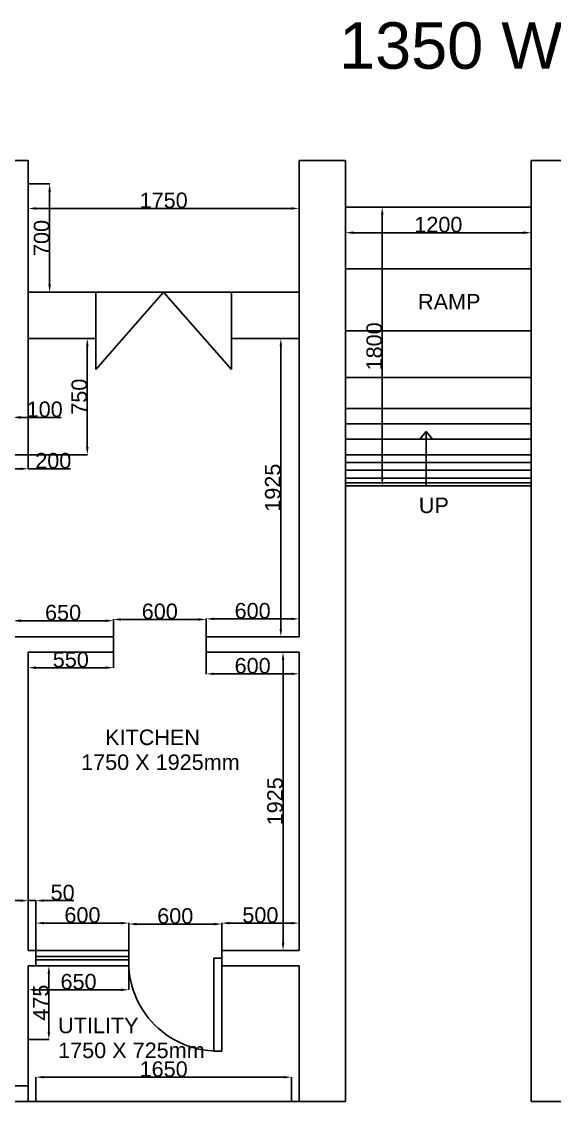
# Model space of a CAD drawing. Header units: millimetres. Extents: x 31576 to 52476, y 11068 to 27658.
# Drawn here: x 37333 to 40776, y 11908 to 18880 of the extents above; entities that cross this region are included whole.
import ezdxf

# ---------------------------------------------------------------- set-up
doc = ezdxf.new("R2010")
doc.units = ezdxf.units.MM
doc.layers.add('door', color=50, linetype='Continuous')
doc.layers.add('window', color=110, linetype='Continuous')
doc.styles.get("Standard").update_dxf_attribs({"font": 'arial.ttf'})
doc.dimstyles.new('ISO-25', dxfattribs={"dimtxt": 100, "dimasz": 50, "dimexe": 1.25, "dimexo": 0.625, "dimtad": 1, "dimdec": 1, "dimtxsty": 'Standard', "dimcen": 2.5, "dimadec": 0, "dimazin": 0, "dimtfac": 1, "dimtdec": 1, "dimtmove": 0, "dimatfit": 3, "dimfxl": 1, "dimarcsym": 0})

# ---------------------------------------------------------------- blocks, each defined once
blk = doc.blocks.new('*D38')
at = {"color": 0, "lineweight": -2, "transparency": 16777216}
for p, q in [((37125.9, 16324.5), (37075.9, 16324.5)), ((37175.9, 16183.5), (37175.9, 16325.8)), ((37175.9, 16324.5), (37275.9, 16324.5)), ((37275.9, 16183.5), (37275.9, 16325.8)), ((37325.9, 16324.5), (37588.3, 16324.5))]:
    blk.add_line(p, q, dxfattribs=at)
at = {"color": 0, "transparency": 16777216}
for points in [[(37125.9, 16332.8), (37125.9, 16316.2), (37175.9, 16324.5)], [(37325.9, 16332.8), (37325.9, 16316.2), (37275.9, 16324.5)]]:
    blk.add_solid(points, dxfattribs=at)
at = {"layer": 'Defpoints', "color": 0, "transparency": 16777216}
for p in [(37275.9, 16324.5), (37175.9, 16182.9), (37275.9, 16182.9)]:
    blk.add_point(p, dxfattribs=at)
at = {"color": 0, "transparency": 16777216, "insert": (37482.1, 16376.2), "char_height": 100, "attachment_point": 5}
blk.add_mtext('100', dxfattribs=at)
blk = doc.blocks.new('*D45')
at = {"color": 0, "lineweight": -2, "transparency": 16777216}
for p, q in [((37375.9, 12782.2), (37375.9, 12627.2)), ((38025.9, 12782.2), (38025.9, 12627.2)), ((37425.9, 12628.5), (37975.9, 12628.5))]:
    blk.add_line(p, q, dxfattribs=at)
at = {"color": 0, "transparency": 16777216}
for points in [[(37425.9, 12636.8), (37425.9, 12620.2), (37375.9, 12628.5)], [(37975.9, 12636.8), (37975.9, 12620.2), (38025.9, 12628.5)]]:
    blk.add_solid(points, dxfattribs=at)
at = {"layer": 'Defpoints', "color": 0, "transparency": 16777216}
for p in [(37375.9, 12782.9), (38025.9, 12782.9), (38025.9, 12628.5)]:
    blk.add_point(p, dxfattribs=at)
at = {"color": 0, "transparency": 16777216, "insert": (37700.9, 12680.2), "char_height": 100, "attachment_point": 5}
blk.add_mtext('650', dxfattribs=at)
blk = doc.blocks.new('*D46')
at = {"color": 0, "lineweight": -2, "transparency": 16777216}
for p, q in [((37425.9, 12883.5), (37425.9, 13060.4)), ((37475.9, 13059.1), (37975.9, 13059.1)), ((38025.9, 12883.5), (38025.9, 13060.4))]:
    blk.add_line(p, q, dxfattribs=at)
at = {"color": 0, "transparency": 16777216}
for points in [[(37475.9, 13067.4), (37475.9, 13050.8), (37425.9, 13059.1)], [(37975.9, 13067.4), (37975.9, 13050.8), (38025.9, 13059.1)]]:
    blk.add_solid(points, dxfattribs=at)
at = {"layer": 'Defpoints', "color": 0, "transparency": 16777216}
for p in [(38025.9, 13059.1), (37425.9, 12882.9), (38025.9, 12882.9)]:
    blk.add_point(p, dxfattribs=at)
at = {"color": 0, "transparency": 16777216, "insert": (37725.9, 13110.8), "char_height": 100, "attachment_point": 5}
blk.add_mtext('600', dxfattribs=at)
blk = doc.blocks.new('*D47')
at = {"color": 0, "lineweight": -2, "transparency": 16777216}
for p, q in [((38025.9, 12823.5), (38025.9, 13054.1)), ((38075.9, 13052.9), (38575.9, 13052.9)), ((38625.9, 12833.5), (38625.9, 13054.1))]:
    blk.add_line(p, q, dxfattribs=at)
at = {"color": 0, "transparency": 16777216}
for points in [[(38075.9, 13061.2), (38075.9, 13044.5), (38025.9, 13052.9)], [(38575.9, 13061.2), (38575.9, 13044.5), (38625.9, 13052.9)]]:
    blk.add_solid(points, dxfattribs=at)
at = {"layer": 'Defpoints', "color": 0, "transparency": 16777216}
for p in [(38625.9, 13052.9), (38625.9, 12832.9), (38025.9, 12822.9)]:
    blk.add_point(p, dxfattribs=at)
at = {"color": 0, "transparency": 16777216, "insert": (38325.9, 13104.6), "char_height": 100, "attachment_point": 5}
blk.add_mtext('600', dxfattribs=at)
blk = doc.blocks.new('*D48')
at = {"color": 0, "lineweight": -2, "transparency": 16777216}
for p, q in [((38625.9, 12883.5), (38625.9, 13060.4)), ((38675.9, 13059.1), (39075.9, 13059.1)), ((39125.9, 12883.5), (39125.9, 13060.4))]:
    blk.add_line(p, q, dxfattribs=at)
at = {"color": 0, "transparency": 16777216}
for points in [[(38675.9, 13067.4), (38675.9, 13050.8), (38625.9, 13059.1)], [(39075.9, 13067.4), (39075.9, 13050.8), (39125.9, 13059.1)]]:
    blk.add_solid(points, dxfattribs=at)
at = {"layer": 'Defpoints', "color": 0, "transparency": 16777216}
for p in [(39125.9, 13059.1), (38625.9, 12882.9), (39125.9, 12882.9)]:
    blk.add_point(p, dxfattribs=at)
at = {"color": 0, "transparency": 16777216, "insert": (38875.9, 13110.8), "char_height": 100, "attachment_point": 5}
blk.add_mtext('500', dxfattribs=at)
blk = doc.blocks.new('*D49')
at = {"color": 0, "lineweight": -2, "transparency": 16777216}
for p, q in [((37376.5, 12782.9), (37510.5, 12782.9)), ((37509.2, 12357.9), (37509.2, 12732.9)), ((37376.5, 12307.9), (37510.5, 12307.9))]:
    blk.add_line(p, q, dxfattribs=at)
at = {"color": 0, "transparency": 16777216}
for points in [[(37500.9, 12732.9), (37517.5, 12732.9), (37509.2, 12782.9)], [(37500.9, 12357.9), (37517.5, 12357.9), (37509.2, 12307.9)]]:
    blk.add_solid(points, dxfattribs=at)
at = {"layer": 'Defpoints', "color": 0, "transparency": 16777216}
for p in [(37375.9, 12782.9), (37509.2, 12782.9), (37375.9, 12307.9)]:
    blk.add_point(p, dxfattribs=at)
at = {"color": 0, "transparency": 16777216, "insert": (37457.7, 12545.4), "char_height": 100, "attachment_point": 5, "rotation": 90}
blk.add_mtext('475', dxfattribs=at)
blk = doc.blocks.new('*D50')
at = {"color": 0, "lineweight": -2, "transparency": 16777216}
for p, q in [((37175.9, 16082.2), (37175.9, 15991.4)), ((37375.9, 16082.2), (37375.9, 15991.4)), ((37225.9, 15992.7), (37325.9, 15992.7)), ((37375.9, 15992.7), (37649.4, 15992.7))]:
    blk.add_line(p, q, dxfattribs=at)
at = {"color": 0, "transparency": 16777216}
for points in [[(37225.9, 16001), (37225.9, 15984.3), (37175.9, 15992.7)], [(37325.9, 16001), (37325.9, 15984.3), (37375.9, 15992.7)]]:
    blk.add_solid(points, dxfattribs=at)
at = {"layer": 'Defpoints', "color": 0, "transparency": 16777216}
for p in [(37175.9, 16082.9), (37375.9, 16082.9), (37375.9, 15992.7)]:
    blk.add_point(p, dxfattribs=at)
at = {"color": 0, "transparency": 16777216, "insert": (37537.7, 16044.4), "char_height": 100, "attachment_point": 5}
blk.add_mtext('200', dxfattribs=at)
blk = doc.blocks.new('*D51')
at = {"color": 0, "lineweight": -2, "transparency": 16777216}
for p, q in [((37275.9, 14908.5), (37275.9, 15012.8)), ((37325.9, 15011.6), (37875.9, 15011.6)), ((37925.9, 14908.5), (37925.9, 15012.8))]:
    blk.add_line(p, q, dxfattribs=at)
at = {"color": 0, "transparency": 16777216}
for points in [[(37325.9, 15019.9), (37325.9, 15003.2), (37275.9, 15011.6)], [(37875.9, 15019.9), (37875.9, 15003.2), (37925.9, 15011.6)]]:
    blk.add_solid(points, dxfattribs=at)
at = {"layer": 'Defpoints', "color": 0, "transparency": 16777216}
for p in [(37925.9, 15011.6), (37275.9, 14907.9), (37925.9, 14907.9)]:
    blk.add_point(p, dxfattribs=at)
at = {"color": 0, "transparency": 16777216, "insert": (37600.9, 15063.3), "char_height": 100, "attachment_point": 5}
blk.add_mtext('650', dxfattribs=at)
blk = doc.blocks.new('*D52')
at = {"color": 0, "lineweight": -2, "transparency": 16777216}
for p, q in [((37925.9, 14908.5), (37925.9, 15020.9)), ((37975.9, 15019.6), (38475.9, 15019.6)), ((38525.9, 14908.5), (38525.9, 15020.9))]:
    blk.add_line(p, q, dxfattribs=at)
at = {"color": 0, "transparency": 16777216}
for points in [[(37975.9, 15028), (37975.9, 15011.3), (37925.9, 15019.6)], [(38475.9, 15028), (38475.9, 15011.3), (38525.9, 15019.6)]]:
    blk.add_solid(points, dxfattribs=at)
at = {"layer": 'Defpoints', "color": 0, "transparency": 16777216}
for p in [(38525.9, 15019.6), (37925.9, 14907.9), (38525.9, 14907.9)]:
    blk.add_point(p, dxfattribs=at)
at = {"color": 0, "transparency": 16777216, "insert": (38225.9, 15071.3), "char_height": 100, "attachment_point": 5}
blk.add_mtext('600', dxfattribs=at)
blk = doc.blocks.new('*D53')
at = {"color": 0, "lineweight": -2, "transparency": 16777216}
for p, q in [((38525.9, 14908.5), (38525.9, 15024.9)), ((38575.9, 15023.7), (39075.9, 15023.7)), ((39125.9, 14908.5), (39125.9, 15024.9))]:
    blk.add_line(p, q, dxfattribs=at)
at = {"color": 0, "transparency": 16777216}
for points in [[(38575.9, 15032), (38575.9, 15015.3), (38525.9, 15023.7)], [(39075.9, 15032), (39075.9, 15015.3), (39125.9, 15023.7)]]:
    blk.add_solid(points, dxfattribs=at)
at = {"layer": 'Defpoints', "color": 0, "transparency": 16777216}
for p in [(39125.9, 15023.7), (38525.9, 14907.9), (39125.9, 14907.9)]:
    blk.add_point(p, dxfattribs=at)
at = {"color": 0, "transparency": 16777216, "insert": (38825.9, 15075.4), "char_height": 100, "attachment_point": 5}
blk.add_mtext('600', dxfattribs=at)
blk = doc.blocks.new('*D54')
at = {"color": 0, "lineweight": -2, "transparency": 16777216}
for p, q in [((37375.9, 14807.2), (37375.9, 14707.1)), ((37925.9, 14807.2), (37925.9, 14707.1)), ((37425.9, 14708.3), (37875.9, 14708.3))]:
    blk.add_line(p, q, dxfattribs=at)
at = {"color": 0, "transparency": 16777216}
for points in [[(37425.9, 14716.7), (37425.9, 14700), (37375.9, 14708.3)], [(37875.9, 14716.7), (37875.9, 14700), (37925.9, 14708.3)]]:
    blk.add_solid(points, dxfattribs=at)
at = {"layer": 'Defpoints', "color": 0, "transparency": 16777216}
for p in [(37375.9, 14807.9), (37925.9, 14807.9), (37925.9, 14708.3)]:
    blk.add_point(p, dxfattribs=at)
at = {"color": 0, "transparency": 16777216, "insert": (37650.9, 14760), "char_height": 100, "attachment_point": 5}
blk.add_mtext('550', dxfattribs=at)
blk = doc.blocks.new('*D55')
at = {"color": 0, "lineweight": -2, "transparency": 16777216}
for p, q in [((38525.9, 14807.2), (38525.9, 14667.5)), ((39125.9, 14807.2), (39125.9, 14667.5)), ((38575.9, 14668.7), (39075.9, 14668.7))]:
    blk.add_line(p, q, dxfattribs=at)
at = {"color": 0, "transparency": 16777216}
for points in [[(38575.9, 14677), (38575.9, 14660.4), (38525.9, 14668.7)], [(39075.9, 14677), (39075.9, 14660.4), (39125.9, 14668.7)]]:
    blk.add_solid(points, dxfattribs=at)
at = {"layer": 'Defpoints', "color": 0, "transparency": 16777216}
for p in [(38525.9, 14807.9), (39125.9, 14807.9), (39125.9, 14668.7)]:
    blk.add_point(p, dxfattribs=at)
at = {"color": 0, "transparency": 16777216, "insert": (38825.9, 14720.4), "char_height": 100, "attachment_point": 5}
blk.add_mtext('600', dxfattribs=at)
blk = doc.blocks.new('*D56')
at = {"color": 0, "lineweight": -2, "transparency": 16777216}
for p, q in [((37325.9, 13204.2), (37275.9, 13204.2)), ((37375.9, 12883.5), (37375.9, 13205.4)), ((37375.9, 13204.2), (37425.9, 13204.2)), ((37425.9, 12883.5), (37425.9, 13205.4)), ((37475.9, 13204.2), (37670, 13204.2))]:
    blk.add_line(p, q, dxfattribs=at)
at = {"color": 0, "transparency": 16777216}
for points in [[(37325.9, 13212.5), (37325.9, 13195.9), (37375.9, 13204.2)], [(37475.9, 13212.5), (37475.9, 13195.9), (37425.9, 13204.2)]]:
    blk.add_solid(points, dxfattribs=at)
at = {"layer": 'Defpoints', "color": 0, "transparency": 16777216}
for p in [(37425.9, 13204.2), (37375.9, 12882.9), (37425.9, 12882.9)]:
    blk.add_point(p, dxfattribs=at)
at = {"color": 0, "transparency": 16777216, "insert": (37598, 13255.9), "char_height": 100, "attachment_point": 5}
blk.add_mtext('50', dxfattribs=at)
blk = doc.blocks.new('*D57')
at = {"color": 0, "lineweight": -2, "transparency": 16777216}
for p, q in [((39125.3, 14807.9), (39021.1, 14807.9)), ((39022.3, 14757.9), (39022.3, 12932.9)), ((39125.3, 12882.9), (39021.1, 12882.9))]:
    blk.add_line(p, q, dxfattribs=at)
at = {"color": 0, "transparency": 16777216}
for points in [[(39014, 14757.9), (39030.7, 14757.9), (39022.3, 14807.9)], [(39014, 12932.9), (39030.7, 12932.9), (39022.3, 12882.9)]]:
    blk.add_solid(points, dxfattribs=at)
at = {"layer": 'Defpoints', "color": 0, "transparency": 16777216}
for p in [(39125.9, 14807.9), (39022.3, 12882.9), (39125.9, 12882.9)]:
    blk.add_point(p, dxfattribs=at)
at = {"color": 0, "transparency": 16777216, "insert": (38970.6, 13845.4), "char_height": 100, "attachment_point": 5, "rotation": 90}
blk.add_mtext('1925', dxfattribs=at)
blk = doc.blocks.new('*D58')
at = {"color": 0, "lineweight": -2, "transparency": 16777216}
for p, q in [((37425.9, 11908.5), (37425.9, 12065.4)), ((37475.9, 12064.2), (39025.9, 12064.2)), ((39075.9, 11908.5), (39075.9, 12065.4))]:
    blk.add_line(p, q, dxfattribs=at)
at = {"color": 0, "transparency": 16777216}
for points in [[(37475.9, 12072.5), (37475.9, 12055.8), (37425.9, 12064.2)], [(39025.9, 12072.5), (39025.9, 12055.8), (39075.9, 12064.2)]]:
    blk.add_solid(points, dxfattribs=at)
at = {"layer": 'Defpoints', "color": 0, "transparency": 16777216}
for p in [(39075.9, 12064.2), (37425.9, 11907.9), (39075.9, 11907.9)]:
    blk.add_point(p, dxfattribs=at)
at = {"color": 0, "transparency": 16777216, "insert": (38250.9, 12115.8), "char_height": 100, "attachment_point": 5}
blk.add_mtext('1650', dxfattribs=at)
blk = doc.blocks.new('*D59')
at = {"color": 0, "lineweight": -2, "transparency": 16777216}
for p, q in [((37376.5, 16832.9), (37758.9, 16832.9)), ((37757.7, 16782.9), (37757.7, 16132.9)), ((37376.5, 16082.9), (37758.9, 16082.9))]:
    blk.add_line(p, q, dxfattribs=at)
at = {"color": 0, "transparency": 16777216}
for points in [[(37749.3, 16782.9), (37766, 16782.9), (37757.7, 16832.9)], [(37749.3, 16132.9), (37766, 16132.9), (37757.7, 16082.9)]]:
    blk.add_solid(points, dxfattribs=at)
at = {"layer": 'Defpoints', "color": 0, "transparency": 16777216}
for p in [(37375.9, 16832.9), (37375.9, 16082.9), (37757.7, 16082.9)]:
    blk.add_point(p, dxfattribs=at)
at = {"color": 0, "transparency": 16777216, "insert": (37706, 16457.9), "char_height": 100, "attachment_point": 5, "rotation": 90}
blk.add_mtext('750', dxfattribs=at)
blk = doc.blocks.new('*D60')
at = {"color": 0, "lineweight": -2, "transparency": 16777216}
for p, q in [((37376.5, 17832.9), (37515.4, 17832.9)), ((37514.1, 17182.9), (37514.1, 17782.9)), ((37376.5, 17132.9), (37515.4, 17132.9))]:
    blk.add_line(p, q, dxfattribs=at)
at = {"color": 0, "transparency": 16777216}
for points in [[(37505.8, 17782.9), (37522.4, 17782.9), (37514.1, 17832.9)], [(37505.8, 17182.9), (37522.4, 17182.9), (37514.1, 17132.9)]]:
    blk.add_solid(points, dxfattribs=at)
at = {"layer": 'Defpoints', "color": 0, "transparency": 16777216}
for p in [(37375.9, 17832.9), (37514.1, 17832.9), (37375.9, 17132.9)]:
    blk.add_point(p, dxfattribs=at)
at = {"color": 0, "transparency": 16777216, "insert": (37462.4, 17482.9), "char_height": 100, "attachment_point": 5, "rotation": 90}
blk.add_mtext('700', dxfattribs=at)
blk = doc.blocks.new('*D61')
at = {"color": 0, "lineweight": -2, "transparency": 16777216}
for p, q in [((39125.3, 16832.9), (39006.8, 16832.9)), ((39008, 16782.9), (39008, 14957.9)), ((39125.3, 14907.9), (39006.8, 14907.9))]:
    blk.add_line(p, q, dxfattribs=at)
at = {"color": 0, "transparency": 16777216}
for points in [[(38999.7, 16782.9), (39016.3, 16782.9), (39008, 16832.9)], [(38999.7, 14957.9), (39016.3, 14957.9), (39008, 14907.9)]]:
    blk.add_solid(points, dxfattribs=at)
at = {"layer": 'Defpoints', "color": 0, "transparency": 16777216}
for p in [(39125.9, 16832.9), (39008, 14907.9), (39125.9, 14907.9)]:
    blk.add_point(p, dxfattribs=at)
at = {"color": 0, "transparency": 16777216, "insert": (38956.3, 15870.4), "char_height": 100, "attachment_point": 5, "rotation": 90}
blk.add_mtext('1925', dxfattribs=at)
blk = doc.blocks.new('*D62')
at = {"color": 0, "lineweight": -2, "transparency": 16777216}
for p, q in [((37375.9, 17133.5), (37375.9, 17675)), ((37425.9, 17673.7), (39075.9, 17673.7)), ((39125.9, 17133.5), (39125.9, 17675))]:
    blk.add_line(p, q, dxfattribs=at)
at = {"color": 0, "transparency": 16777216}
for points in [[(37425.9, 17682), (37425.9, 17665.4), (37375.9, 17673.7)], [(39075.9, 17682), (39075.9, 17665.4), (39125.9, 17673.7)]]:
    blk.add_solid(points, dxfattribs=at)
at = {"layer": 'Defpoints', "color": 0, "transparency": 16777216}
for p in [(39125.9, 17673.7), (37375.9, 17132.9), (39125.9, 17132.9)]:
    blk.add_point(p, dxfattribs=at)
at = {"color": 0, "transparency": 16777216, "insert": (38250.9, 17725.4), "char_height": 100, "attachment_point": 5}
blk.add_mtext('1750', dxfattribs=at)
blk = doc.blocks.new('*D63')
at = {"color": 0, "lineweight": -2, "transparency": 16777216}
for p, q in [((39425.9, 17410.9), (39425.9, 17518.3)), ((39475.9, 17517.1), (40575.9, 17517.1)), ((40625.9, 17410.9), (40625.9, 17518.3))]:
    blk.add_line(p, q, dxfattribs=at)
at = {"color": 0, "transparency": 16777216}
for points in [[(39475.9, 17525.4), (39475.9, 17508.7), (39425.9, 17517.1)], [(40575.9, 17525.4), (40575.9, 17508.7), (40625.9, 17517.1)]]:
    blk.add_solid(points, dxfattribs=at)
at = {"layer": 'Defpoints', "color": 0, "transparency": 16777216}
for p in [(40625.9, 17517.1), (39425.9, 17410.3), (40625.9, 17410.3)]:
    blk.add_point(p, dxfattribs=at)
at = {"color": 0, "transparency": 16777216, "insert": (40025.9, 17568.7), "char_height": 100, "attachment_point": 5}
blk.add_mtext('1200', dxfattribs=at)
blk = doc.blocks.new('*D64')
at = {"color": 0, "lineweight": -2, "transparency": 16777216}
for p, q in [((39585.8, 17682.9), (39664.8, 17682.9)), ((39663.6, 17632.9), (39663.6, 15932.9)), ((39585.8, 15882.9), (39664.8, 15882.9))]:
    blk.add_line(p, q, dxfattribs=at)
at = {"color": 0, "transparency": 16777216}
for points in [[(39655.2, 17632.9), (39671.9, 17632.9), (39663.6, 17682.9)], [(39655.2, 15932.9), (39671.9, 15932.9), (39663.6, 15882.9)]]:
    blk.add_solid(points, dxfattribs=at)
at = {"layer": 'Defpoints', "color": 0, "transparency": 16777216}
for p in [(39585.2, 17682.9), (39585.2, 15882.9), (39663.6, 15882.9)]:
    blk.add_point(p, dxfattribs=at)
at = {"color": 0, "transparency": 16777216, "insert": (39611.9, 16782.9), "char_height": 100, "attachment_point": 5, "rotation": 90}
blk.add_mtext('1800', dxfattribs=at)

msp = doc.modelspace()

# ---------------------------------------------------------------- linework, layer by layer
for p, q in [((37375.88, 17982.87), (37375.88, 16082.87)), ((39125.88, 16682.87), (39125.88, 17982.87)), ((39125.88, 17982.87), (39425.88, 17982.87)), ((39425.88, 17982.87), (39425.88, 11907.87)), ((40625.88, 17982.87), (40625.88, 11907.87)), ((40625.88, 17982.87), (40925.88, 17982.87)), ((39425.88, 17682.87), (40625.88, 17682.87)), ((39425.88, 17282.87), (40625.88, 17282.87)), ((37375.88, 16832.87), (37375.88, 17132.87)), ((37375.88, 17132.87), (37813.38, 17132.87)), ((37813.38, 16982.87), (37813.38, 17132.87)), ((37813.38, 17132.87), (37813.38, 16832.87)), ((37813.38, 17132.87), (38688.38, 17132.87)), ((37813.38, 17132.87), (37813.38, 16632.87)), ((37813.38, 16632.87), (38250.88, 17132.87)), ((38250.88, 17132.87), (38688.38, 16632.87)), ((38688.38, 16832.87), (38688.38, 17132.87)), ((38688.38, 17132.87), (39125.88, 17132.87)), ((38688.38, 17132.87), (38688.38, 16632.87)), ((39125.88, 17132.87), (39125.88, 16832.87)), ((37813.38, 16982.87), (37813.38, 16867.86)), ((38688.38, 16982.87), (38688.38, 16832.87)), ((38688.38, 16982.87), (38688.38, 16832.87)), ((39425.88, 16882.87), (40625.88, 16882.87)), ((37813.38, 16832.87), (37375.88, 16832.87)), ((39125.88, 16832.87), (38688.38, 16832.87)), ((39125.88, 16682.87), (39125.88, 14907.87)), ((39425.88, 16582.87), (40625.88, 16582.87)), ((39425.88, 16382.87), (40625.88, 16382.87)), ((39425.88, 16282.87), (40625.88, 16282.87)), ((39425.88, 16182.87), (40625.88, 16182.87)), ((39947.04, 16234.4), (39905.98, 16182.87)), ((39947.04, 15882.87), (39947.04, 16234.4)), ((39947.04, 16234.4), (39987.13, 16182.87)), ((37375.88, 16082.87), (37175.88, 16082.87)), ((39425.88, 16082.87), (40625.88, 16082.87)), ((39425.88, 16032.87), (40625.88, 16032.87)), ((39425.88, 15982.87), (40625.88, 15982.87)), ((39425.88, 15932.87), (40625.88, 15932.87)), ((39425.88, 15902.87), (40625.88, 15902.87)), ((39425.88, 15882.87), (40625.88, 15882.87)), ((37275.88, 14907.87), (37925.88, 14907.87)), ((37925.88, 14907.87), (37925.88, 14807.87)), ((38525.88, 14907.87), (39125.88, 14907.87)), ((38525.88, 14907.87), (38525.88, 14807.87)), ((37375.88, 14807.87), (37925.88, 14807.87)), ((37375.88, 12882.87), (37375.88, 14807.87)), ((38525.88, 14807.87), (39125.88, 14807.87)), ((39125.88, 14807.87), (39125.88, 12882.87)), ((39125.88, 12882.87), (38625.88, 12882.87)), ((38625.88, 12882.87), (38625.88, 12782.87)), ((37375.88, 12007.87), (37375.88, 12782.87)), ((37375.88, 12782.87), (37375.88, 12307.87)), ((38625.88, 12782.87), (39125.88, 12782.87)), ((39125.88, 12782.87), (39125.88, 11907.87)), ((37275.88, 12007.87), (37375.88, 12007.87)), ((37375.88, 12007.87), (37275.88, 12007.87)), ((37375.88, 11907.87), (37375.88, 12007.87)), ((34675.88, 11907.87), (37375.88, 11907.87)), ((37375.88, 11907.87), (39125.88, 11907.87)), ((37375.88, 11907.87), (37425.88, 11907.87)), ((39125.88, 11907.87), (39075.88, 11907.87)), ((39125.88, 11907.87), (39425.88, 11907.87)), ((40625.88, 11907.87), (40925.88, 11907.87))]:
    msp.add_line(p, q)
for points in [[(37275.88, 17682.87), (36475.88, 17682.87), (36475.88, 17982.87), (37375.88, 17982.87), (37375.88, 17682.87)], [(37375.88, 12882.87), (37425.88, 12882.87), (37425.88, 12782.87), (37375.88, 12782.87)]]:
    msp.add_lwpolyline(points)
msp.add_lwpolyline([(37425.88, 12882.87), (38025.88, 12882.87), (38025.88, 12782.87), (37425.88, 12782.87)], close=True)
at = {"layer": 'door'}
msp.add_lwpolyline([(38625.88, 12232.87), (38575.88, 12232.87), (38575.88, 12832.87), (38625.88, 12832.87)], close=True, dxfattribs=at)
msp.add_arc((38600.88, 12807.87), 575.54, 177.510447, 272.489553, dxfattribs=at)
at = {"layer": 'window'}
for p, q in [((37425.88, 12842.87), (38025.88, 12842.87)), ((37425.88, 12822.87), (38025.88, 12822.87))]:
    msp.add_line(p, q, dxfattribs=at)
msp.add_lwpolyline([(37425.88, 12882.87), (38025.88, 12882.87), (38025.88, 12782.87), (37425.88, 12782.87)], close=True, dxfattribs=at)

# ---------------------------------------------------------------- texts
for s, height, p in [('1350 WIDE CORRIDOR', 300, (39383.89, 18575.61)), ('RAMP', 100, (39894.56, 17021.49)), ('UP', 100, (39899.72, 15706.75)), ('    KITCHEN', 100, (37717.4, 14208.86)), ('1750 X 1925mm', 100, (37717.4, 14048.22)), ('UTILITY', 100, (37568.97, 12348.17)), ('1750 X 725mm', 100, (37568.97, 12187.53))]:
    msp.add_text(s, height=height).set_placement(p)

# ---------------------------------------------------------------- dimensions: what is measured, and where the dimension line sits
for base, p1, p2, picture, middle in [((37514.1, 17832.87), (37375.88, 17132.87), (37375.88, 17832.87), '*D60', (37462.42, 17482.87)), ((39663.58, 15882.87), (39585.2, 17682.87), (39585.2, 15882.87), '*D64', (39611.9, 16782.87)), ((37757.68, 16082.87), (37375.88, 16832.87), (37375.88, 16082.87), '*D59', (37705.99, 16457.87)), ((39008.01, 14907.87), (39125.88, 16832.87), (39125.88, 14907.87), '*D61', (38956.33, 15870.37)), ((39022.32, 12882.87), (39125.88, 14807.87), (39125.88, 12882.87), '*D57', (38970.64, 13845.37)), ((37509.2, 12782.87), (37375.88, 12307.87), (37375.88, 12782.87), '*D49', (37457.72, 12545.37))]:
    dim = msp.add_linear_dim(base=base, p1=p1, p2=p2, angle=90, dimstyle='ISO-25')
    dim.commit()
    dim.dimension.update_dxf_attribs({"geometry": picture, "text_midpoint": middle})
for base, p1, p2, picture, middle in [((39125.88, 17673.71), (37375.88, 17132.87), (39125.88, 17132.87), '*D62', (38250.88, 17725.39)), ((40625.88, 17517.06), (39425.88, 17410.26), (40625.88, 17410.26), '*D63', (40025.88, 17568.75)), ((37275.88, 16324.5), (37175.88, 16182.87), (37275.88, 16182.87), '*D38', (37482.09, 16376.18)), ((37375.88, 15992.68), (37175.88, 16082.87), (37375.88, 16082.87), '*D50', (37537.65, 16044.37)), ((38525.88, 15019.64), (37925.88, 14907.87), (38525.88, 14907.87), '*D52', (38225.88, 15071.33)), ((39125.88, 15023.68), (38525.88, 14907.87), (39125.88, 14907.87), '*D53', (38825.88, 15075.36)), ((37925.88, 15011.58), (37275.88, 14907.87), (37925.88, 14907.87), '*D51', (37600.88, 15063.26)), ((37925.88, 14708.32), (37375.88, 14807.87), (37925.88, 14807.87), '*D54', (37650.88, 14760)), ((39125.88, 14668.7), (38525.88, 14807.87), (39125.88, 14807.87), '*D55', (38825.88, 14720.38)), ((37425.88, 13204.19), (37375.88, 12882.87), (37425.88, 12882.87), '*D56', (37597.95, 13255.87)), ((38025.88, 13059.12), (37425.88, 12882.87), (38025.88, 12882.87), '*D46', (37725.88, 13110.8)), ((38625.88, 13052.88), (38025.88, 12822.87), (38625.88, 12832.87), '*D47', (38325.88, 13104.56)), ((39125.88, 13059.12), (38625.88, 12882.87), (39125.88, 12882.87), '*D48', (38875.88, 13110.8)), ((38025.88, 12628.49), (37375.88, 12782.87), (38025.88, 12782.87), '*D45', (37700.88, 12680.17)), ((39075.88, 12064.15), (37425.88, 11907.87), (39075.88, 11907.87), '*D58', (38250.88, 12115.83))]:
    dim = msp.add_linear_dim(base=base, p1=p1, p2=p2, dimstyle='ISO-25')
    dim.commit()
    dim.dimension.update_dxf_attribs({"geometry": picture, "text_midpoint": middle})

doc.saveas('drawing.dxf')
